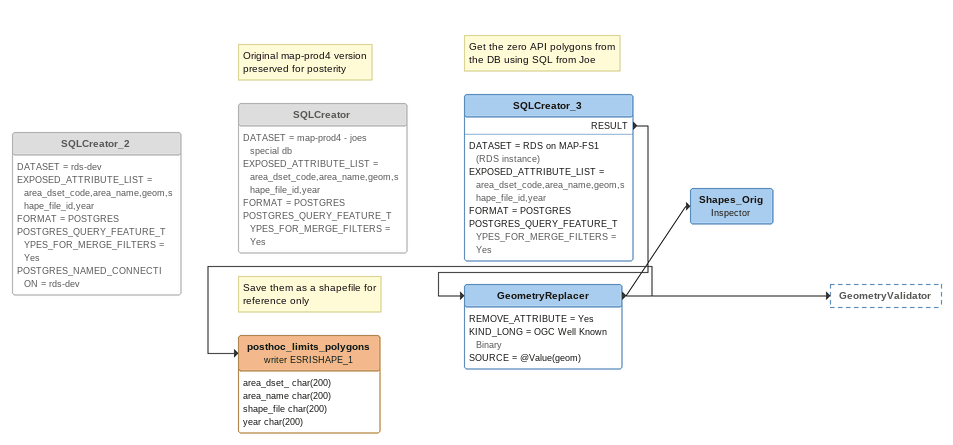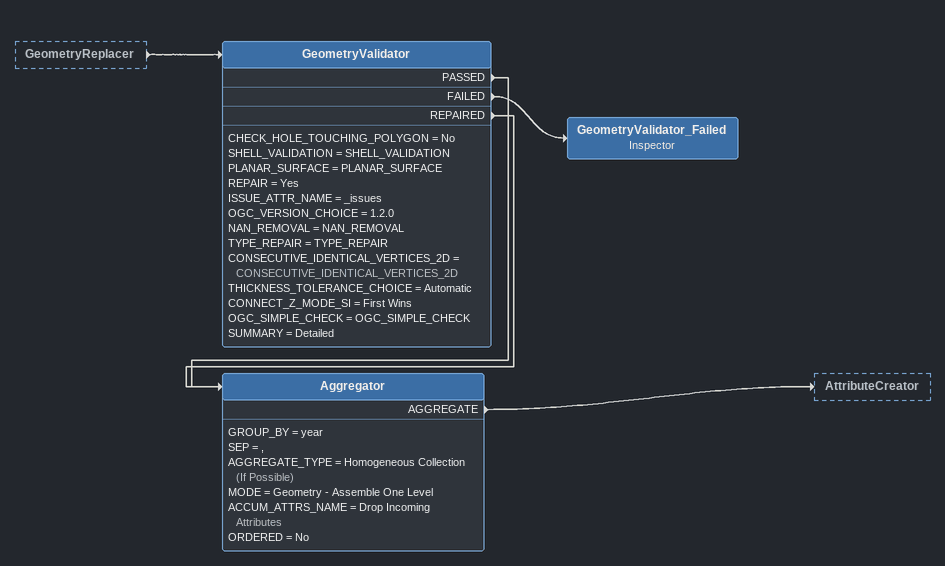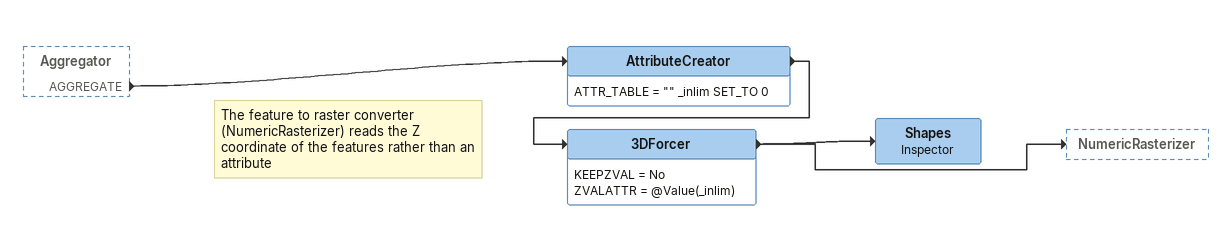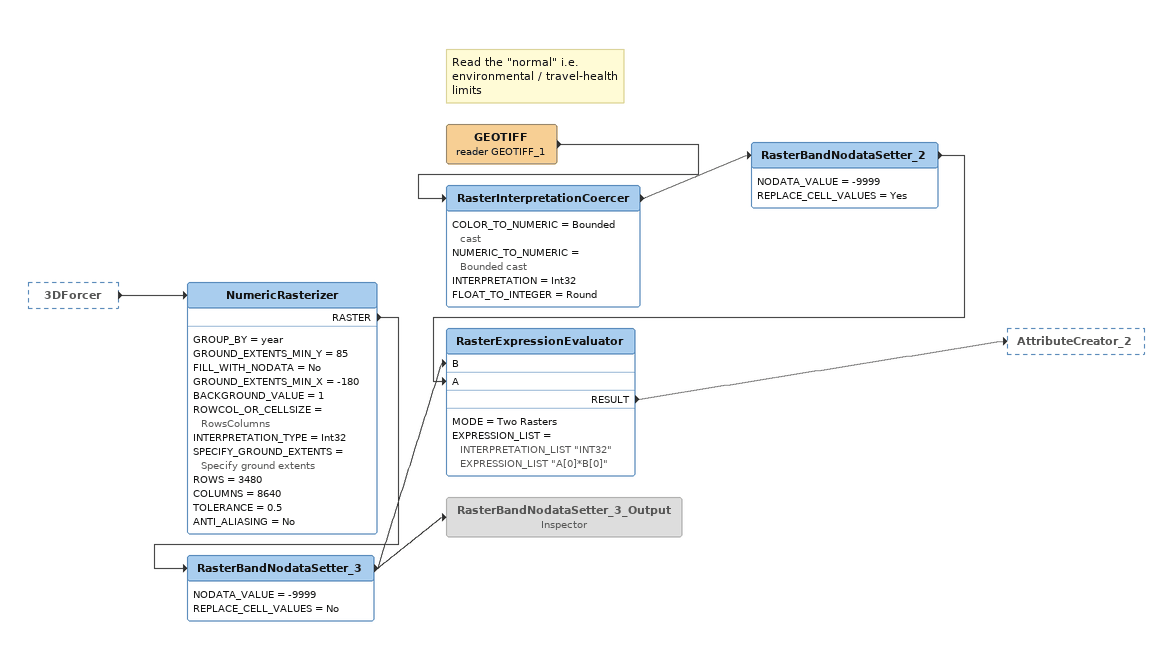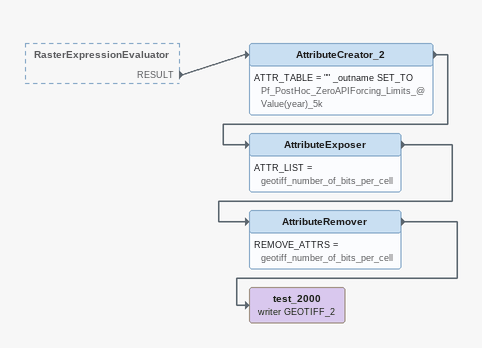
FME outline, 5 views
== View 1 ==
SQLCreator_2 [off]
    DATASET = rds-dev
    EXPOSED_ATTRIBUTE_LIST = area_dset_code,area_name,geom,shape_file_id,year
    FORMAT = POSTGRES
    POSTGRES_QUERY_FEATURE_TYPES_FOR_MERGE_FILTERS = Yes
    POSTGRES_NAMED_CONNECTION = rds-dev
Note: Original map-prod4 version preserved for posterity
SQLCreator [off]
    DATASET = map-prod4 - joes special db
    EXPOSED_ATTRIBUTE_LIST = area_dset_code,area_name,geom,shape_file_id,year
    FORMAT = POSTGRES
    POSTGRES_QUERY_FEATURE_TYPES_FOR_MERGE_FILTERS = Yes
Note: Get the zero API polygons from the DB using SQL from Joe
SQLCreator_3
    DATASET = RDS on MAP-FS1 (RDS instance)
    EXPOSED_ATTRIBUTE_LIST = area_dset_code,area_name,geom,shape_file_id,year
    FORMAT = POSTGRES
    POSTGRES_QUERY_FEATURE_TYPES_FOR_MERGE_FILTERS = Yes
    RESULT -> GeometryReplacer
GeometryReplacer
    REMOVE_ATTRIBUTE = Yes
    KIND_LONG = OGC Well Known Binary
    SOURCE = @Value(geom)
    -> GeometryValidator
    -> posthoc_limits_polygons (writer ESRISHAPE_1)
    -> Shapes_Orig
Shapes_Orig: Inspector
Note: Save them as a shapefile for reference only
posthoc_limits_polygons (writer ESRISHAPE_1)
    attributes: area_dset_ char(200), area_name char(200), shape_file char(200), year char(200)

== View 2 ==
GeometryReplacer [outside]
    -> GeometryValidator
GeometryValidator
    CHECK_HOLE_TOUCHING_POLYGON = No
    SHELL_VALIDATION = SHELL_VALIDATION
    PLANAR_SURFACE = PLANAR_SURFACE
    REPAIR = Yes
    ISSUE_ATTR_NAME = _issues
    OGC_VERSION_CHOICE = 1.2.0
    NAN_REMOVAL = NAN_REMOVAL
    TYPE_REPAIR = TYPE_REPAIR
    CONSECUTIVE_IDENTICAL_VERTICES_2D = CONSECUTIVE_IDENTICAL_VERTICES_2D
    THICKNESS_TOLERANCE_CHOICE = Automatic
    CONNECT_Z_MODE_SI = First Wins
    OGC_SIMPLE_CHECK = OGC_SIMPLE_CHECK
    SUMMARY = Detailed
    PASSED -> Aggregator
    FAILED -> GeometryValidator_Failed
    REPAIRED -> Aggregator
GeometryValidator_Failed: Inspector
Aggregator
    GROUP_BY = year
    SEP = ,
    AGGREGATE_TYPE = Homogeneous Collection (If Possible)
    MODE = Geometry - Assemble One Level
    ACCUM_ATTRS_NAME = Drop Incoming Attributes
    ORDERED = No
    AGGREGATE -> AttributeCreator

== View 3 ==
Aggregator [outside]
    AGGREGATE -> AttributeCreator
AttributeCreator
    ATTR_TABLE = "" _inlim SET_TO 0
    -> 3DForcer
Note: The feature to raster converter (NumericRasterizer) reads the Z coordinate of the features rather than an attribute
3DForcer
    KEEPZVAL = No
    ZVALATTR = @Value(_inlim)
    -> NumericRasterizer
    -> Shapes
Shapes: Inspector

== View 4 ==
3DForcer [outside]
    -> NumericRasterizer
NumericRasterizer
    GROUP_BY = year
    GROUND_EXTENTS_MIN_Y = 85
    FILL_WITH_NODATA = No
    GROUND_EXTENTS_MIN_X = -180
    BACKGROUND_VALUE = 1
    ROWCOL_OR_CELLSIZE = RowsColumns
    INTERPRETATION_TYPE = Int32
    SPECIFY_GROUND_EXTENTS = Specify ground extents
    ROWS = 3480
    COLUMNS = 8640
    TOLERANCE = 0.5
    ANTI_ALIASING = No
    RASTER -> RasterBandNodataSetter_3
RasterBandNodataSetter_3
    NODATA_VALUE = -9999
    REPLACE_CELL_VALUES = No
    -> RasterExpressionEvaluator [B]
    -> RasterBandNodataSetter_3_Output
RasterBandNodataSetter_3_Output: Inspector [off]
Note: Read the "normal" i.e. environmental / travel-health limits
GEOTIFF (reader GEOTIFF_1)
    -> RasterInterpretationCoercer
RasterInterpretationCoercer
    COLOR_TO_NUMERIC = Bounded cast
    NUMERIC_TO_NUMERIC = Bounded cast
    INTERPRETATION = Int32
    FLOAT_TO_INTEGER = Round
    -> RasterBandNodataSetter_2
RasterBandNodataSetter_2
    NODATA_VALUE = -9999
    REPLACE_CELL_VALUES = Yes
    -> RasterExpressionEvaluator [A]
RasterExpressionEvaluator
    MODE = Two Rasters
    EXPRESSION_LIST = INTERPRETATION_LIST "INT32" EXPRESSION_LIST "A[0]*B[0]"
    RESULT -> AttributeCreator_2

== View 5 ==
RasterExpressionEvaluator [outside]
    RESULT -> AttributeCreator_2
AttributeCreator_2
    ATTR_TABLE = "" _outname SET_TO Pf_PostHoc_ZeroAPIForcing_Limits_@Value(year)_5k
    -> AttributeExposer
AttributeExposer
    ATTR_LIST = geotiff_number_of_bits_per_cell
    -> AttributeRemover
AttributeRemover
    REMOVE_ATTRS = geotiff_number_of_bits_per_cell
    -> test_2000 (writer GEOTIFF_2)
test_2000 (writer GEOTIFF_2)
